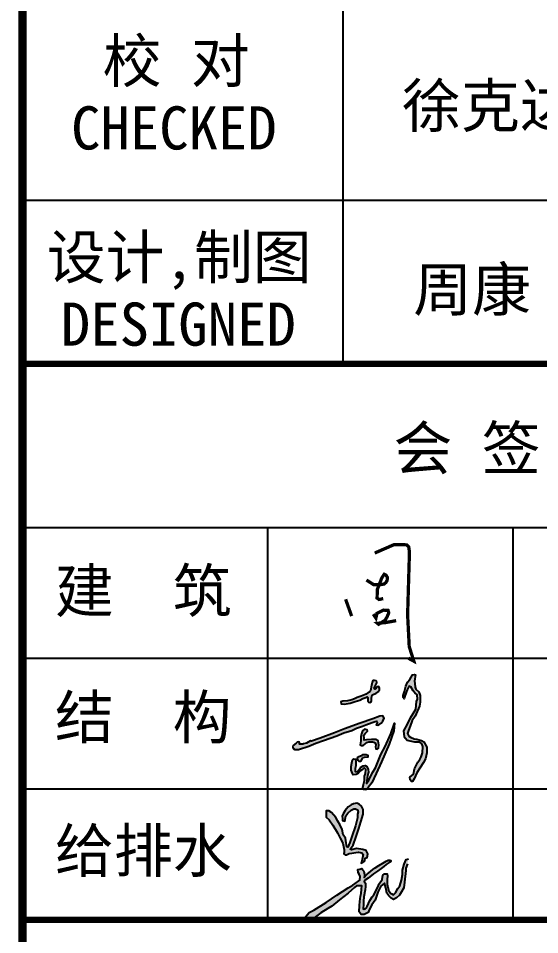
# Model space of a CAD drawing. Extents: x 4150464 to 4450492, y 75142 to 874437.
# Drawn here: x 4327479 to 4332150, y 801719 to 809932 of the extents above; entities that cross this region are included whole.
import ezdxf

# ---------------------------------------------------------------- set-up
doc = ezdxf.new("R2010")
doc.units = 0
doc.header["$LTSCALE"] = 1000
doc.header["$MEASUREMENT"] = 0
doc.layers.add('PUB_TITLE', color=4, linetype='Continuous')
doc.layers.add('图框', color=7, linetype='Continuous')
doc.styles.add('STYLE-黑体', font='simhei.ttf')

msp = doc.modelspace()

# ---------------------------------------------------------------- hatches: boundary and pattern name
msp.add_hatch(color=256).paths.add_polyline_path([(4330979.229180615, 803498.4731107941), (4330967.22834481, 803521.4573076558), (4330974.229801235, 803549.4380222652), (4330989.23026467, 803588.4115063734), (4331008.23488219, 803638.3766838391), (4331034.238630843, 803676.3504339433), (4331073.345404058, 803767.1292948155), (4331079.730657908, 803801.8584829969), (4331080.439872192, 803831.6255899081), (4331079.021443623, 803863.519149343), (4331066.9624755, 803895.4127087784), (4331039.296142544, 803919.5107104802), (4331034.331642552, 803935.8120783074), (4331030.783245839, 803968.413737826), (4331028.655602988, 803991.8025633045), (4331031.494785417, 804011.6476599579), (4331038.586928258, 804048.5033006635), (4331027.946388703, 804051.3378532678), (4331009.504492022, 804047.7941244422), (4330987.514198628, 804004.5602023075), (4330966.23311952, 803981.1713768267), (4330949.9165404, 803947.151364868), (4330937.857572278, 803896.8299850826), (4330925.798604153, 803862.1018730407), (4330925.798604153, 803844.3832289102), (4330935.729929423, 803833.7520424314), (4330937.857572278, 803848.6350578172), (4330953.464937116, 803888.3252511038), (4330963.393937092, 803913.8405291317), (4330978.292087642, 803942.8995359605), (4330986.99565835, 803947.1664308272), (4330996.861875424, 803938.8252701429), (4331017.352355002, 803903.943270091), (4331030.255404389, 803884.9859888884), (4331051.503929401, 803867.5460650031), (4331056.817223299, 803830.3891051156), (4331046.951006225, 803807.6405829), (4331039.36125074, 803738.6363375941), (4330993.373936323, 803661.8774278746), (4330964.844919759, 803604.8689144962), (4330932.548928963, 803544.634133568), (4330937.915704595, 803491.4685159167), (4330945.756591697, 803478.4106338718), (4330962.310350678, 803458.3890502667), (4331032.880659887, 803445.3322443613), (4331075.573034497, 803443.5910499361), (4331095.610081994, 803428.791973466), (4331104.32295387, 803404.4184799395), (4331100.837340061, 803346.9655207624), (4331088.641179668, 803312.1459368267), (4331077.314678756, 803288.6419643732), (4331059.888935002, 803265.1390680592), (4331028.525386594, 803204.2037200322), (4331020.682174198, 803157.1968512638), (4330986.704996757, 803130.2115660999), (4330991.060270051, 803107.5792669989), (4331001.514786185, 803092.7801905284), (4331011.971627615, 803092.7801905284), (4331024.167788008, 803114.5429685586), (4331050.306403641, 803170.2547333101), (4331075.042867755, 803209.6296176184), (4331108.301529742, 803260.8603356536), (4331128.394384262, 803294.7834950173), (4331138.788442789, 803349.4761552452), (4331138.788442789, 803400.7068732823), (4331113.252077975, 803446.5095414561), (4331092.250033993, 803459.5007028254), (4331048.241543693, 803471.4921301901), (4331025.237422667, 803473.4905220605), (4330994.231969341, 803489.4798093061)])
h = msp.add_hatch(color=256)
h.paths.add_polyline_path([(4330145.859074335, 803433.9886573106), (4330213.858647371, 803458.3253794918), (4330333.244188824, 803501.4926264905), (4330394.079863172, 803528.3088127887), (4330468.336673907, 803547.9714100324), (4330510.387865268, 803570.3200934087), (4330561.377967635, 803587.3021888984), (4330592.689695919, 803598.9232808803), (4330648.379111493, 803618.8874345678), (4330675.336313122, 803629.5368446629), (4330690.391993236, 803632.6696810881), (4330692.894888319, 803616.3800485516), (4330685.999156971, 803600.090416017), (4330699.790619668, 803596.3321291823), (4330707.95056843, 803599.464965607), (4330731.153427434, 803615.754598143), (4330744.319166363, 803633.2951314966), (4330758.110629063, 803658.3578228997), (4330746.196337674, 803680.2876778757), (4330718.613412277, 803675.9039406315), (4330656.526290385, 803653.9740856546), (4330541.137719137, 803615.129147734), (4330400.452029734, 803563.0045573707), (4330312.148358842, 803529.1297164499), (4330182.048894095, 803481.070553747), (4330107.140819796, 803453.500476331), (4330096.643984296, 803455.8068247158), (4330059.726281833, 803435.7589053446), (4330034.837799612, 803430.1466047973), (4330029.372294022, 803425.1876765518), (4329999.605720363, 803425.2826109892), (4329997.128365025, 803438.7130416529), (4329991.471311345, 803447.9049289194), (4329975.917606191, 803442.5997691965), (4329967.770427297, 803434.8263141103), (4329942.307300799, 803414.6834603027), (4329938.067703005, 803402.6658774382), (4329941.949744357, 803386.409751174), (4329956.098763497, 803376.8660480524), (4329990.411411899, 803376.8660480524), (4330082.929140838, 803407.6192213045)])
h.paths.add_polyline_path([(4330652.299462468, 803868.3918884797), (4330664.673469278, 803874.3839267767), (4330681.900027778, 803879.2646737206), (4330694.133565987, 803887.8478637133), (4330704.042987333, 803894.1247053212), (4330707.682401101, 803903.0485424111), (4330714.297195247, 803911.3022540635), (4330716.276525542, 803929.4738222049), (4330705.371054112, 803944.3394381837), (4330694.784829502, 803939.0510315984), (4330684.543391461, 803927.1618894408), (4330673.625150158, 803919.891028434), (4330667.470071435, 803932.7406837186), (4330672.692949439, 803940.2460886296), (4330678.579860833, 803951.6717273574), (4330685.756529384, 803964.7335890303), (4330689.676880353, 803975.8297494175), (4330689.676880353, 803986.9314941829), (4330686.420562772, 803994.7663774369), (4330669.091845288, 803996.7264943435), (4330657.66280907, 803995.4197497382), (4330653.742458101, 803989.2155050528), (4330649.822107128, 803978.4432386262), (4330645.569739465, 803967.9948661644), (4330643.935195737, 803952.0012056972), (4330641.649388492, 803938.9393440234), (4330636.426510491, 803918.7015557806), (4330633.808686553, 803904.3329495019), (4330624.984704399, 803892.5834168126), (4330613.555668179, 803888.3392890343), (4330594.273160147, 803875.2774273609), (4330551.532395655, 803857.1170279761), (4330514.142207892, 803843.5693253609), (4330490.913809141, 803832.9925121893), (4330467.902498231, 803823.694521728), (4330429.197013563, 803815.1895130374), (4330386.188081739, 803812.1181047773), (4330368.987062985, 803805.3665909837), (4330371.438878577, 803787.5635918328), (4330398.472699441, 803784.4921835721), (4330452.463721933, 803793.0865423218), (4330495.715281341, 803807.8181332136), (4330538.954070876, 803820.5840228177), (4330565.4898667, 803835.3100293297), (4330591.65533621, 803845.1385357617), (4330604.7444559, 803850.6447331156), (4330610.414279456, 803844.9039918589), (4330609.060672932, 803831.3730423781), (4330611.767885978, 803814.4635438118), (4330619.21272186, 803801.9489512476), (4330628.253791854, 803800.1451969412), (4330640.027614638, 803805.4503566637), (4330644.586459254, 803815.6921071159), (4330644.586459254, 803836.5497613898), (4330645.173873404, 803855.2741830205)])
h.paths.add_polyline_path([(4330577.544626689, 803461.6983441957), (4330576.21655991, 803480.9644505563), (4330575.833463723, 803506.5967485807), (4330586.930483248, 803522.663005969), (4330606.468388737, 803542.174824988), (4330603.403619247, 803555.9459027518), (4330579.664425587, 803559.3914643815), (4330563.191289582, 803545.6203866191), (4330553.243558618, 803517.6929089664), (4330546.347827269, 803493.5907306932), (4330548.173919089, 803456.4043532326), (4330545.760413117, 803436.6859122026), (4330542.874421848, 803421.2897802503), (4330553.473416329, 803414.0747630284), (4330567.430887376, 803414.0747630284), (4330584.759604861, 803427.5442843437), (4330597.759335441, 803441.494062223), (4330620.387550167, 803447.268309752), (4330652.158993864, 803448.2288228804), (4330663.71572881, 803444.8614425524), (4330677.200714561, 803437.1661687661), (4330682.9726971, 803419.8490105593), (4330678.643710195, 803401.0910826568), (4330682.9726971, 803383.2936678845), (4330692.601181242, 803381.8473138125), (4330704.643171357, 803389.5425875997), (4330709.942668598, 803420.8095236858), (4330702.714920555, 803454.9635835383), (4330681.044446297, 803467.9528482887), (4330643.501020059, 803467.4725917256), (4330597.759335441, 803465.54598109)], flags=17)
h.paths.add_polyline_path([(4330562.208009372, 803302.2029054393), (4330576.408108005, 803306.3130081296), (4330610.069492887, 803310.4231108204), (4330610.822915386, 803327.6118283183), (4330596.610046883, 803332.0960843791), (4330570.061481186, 803332.4702377482), (4330558.46643662, 803327.6118283183), (4330539.01792024, 803317.895009459), (4330522.1872278, 803313.03660003), (4330517.321906236, 803298.8411094891), (4330522.927880426, 803280.1557785105), (4330531.905101054, 803270.4389596526), (4330545.747643244, 803271.5614197617), (4330549.489215995, 803282.769267722)], flags=17)
h.paths.add_polyline_path([(4330495.625892231, 803207.6146997875), (4330504.347715401, 803233.0850508306), (4330504.347715401, 803267.2726169545), (4330500.325205447, 803290.732591683), (4330482.217525718, 803296.0935951918), (4330472.154865895, 803285.3715881738), (4330468.119586069, 803257.8908608146), (4330460.751369425, 803225.7136710081), (4330460.751369425, 803193.5420655776), (4330471.912238314, 803162.8112298409), (4330479.305994703, 803152.6532450677), (4330505.177757138, 803154.501674402), (4330523.655763181, 803162.8112298409), (4330538.430506091, 803183.1160306293), (4330553.218018872, 803193.2740154029), (4330564.302268523, 803201.5779864611), (4330577.238149741, 803212.6573937121), (4330592.945093368, 803197.8867121711), (4330590.174030957, 803163.7326523191), (4330580.941412871, 803140.6524153394), (4330579.089781305, 803100.0372293843), (4330570.776594067, 803063.1133177187), (4330564.302268523, 803039.1116582602), (4330571.696024914, 803019.7226955704), (4330591.093461803, 803017.8798506157), (4330612.35530013, 803036.341806449), (4330647.459680648, 803078.805421738), (4330684.415692733, 803161.8842229894), (4330732.8645904, 803268.0376768312), (4330801.004632032, 803425.1374171441), (4330842.940894533, 803546.6311591547), (4330850.27080156, 803613.6660405258), (4330817.784244982, 803519.4017288359), (4330764.444486006, 803406.653123796), (4330727.054298243, 803333.7993198694), (4330677.660429985, 803214.0590727539), (4330651.303412383, 803170.8471507239), (4330619.37873021, 803104.0859039072), (4330599.866364464, 803072.1823486537), (4330601.641376792, 803101.1317675989), (4330608.728656236, 803145.4438122236), (4330617.60371788, 803176.1634792024), (4330614.641107374, 803199.796569671), (4330602.816205097, 803225.7918523075), (4330587.543437144, 803235.7711369642), (4330570.099790805, 803233.0850508311), (4330543.934321296, 803215.661789428), (4330531.854021561, 803198.2329436457), (4330514.410375223, 803176.7833452355), (4330497.643532143, 803181.474223305)])
at = {"layer": '图框'}
for points in [[(4330415.677730464, 802542.3097017007), (4330409.773216931, 802583.665807521), (4330389.493579742, 802614.8959792657), (4330381.047883172, 802661.3177494952), (4330362.449911225, 802699.2967457096), (4330342.182730821, 802736.434161894), (4330322.750154641, 802770.1944684689), (4330284.732063297, 802813.239129093), (4330261.911243069, 802827.5891475487), (4330238.255818604, 802827.5891475487), (4330238.255818604, 802806.4903046247), (4330238.255818604, 802771.8830232737), (4330263.605365093, 802748.2486507716), (4330295.669115786, 802699.7391146994), (4330338.931511339, 802630.8644208536), (4330361.914269703, 802582.2523846528), (4330386.018138233, 802537.7781169256), (4330397.328894109, 802479.2775153718), (4330397.328894109, 802458.0060406453), (4330395.996018694, 802444.0498384857), (4330407.97944067, 802432.7478502658), (4330419.950405867, 802433.411403751), (4330443.244583723, 802446.7094471701), (4330465.704157338, 802448.9536605808), (4330502.414286832, 802454.5965625755), (4330525.945143492, 802459.2953844089), (4330556.999895035, 802452.7137969974), (4330569.244909384, 802438.6119367555), (4330556.999895034, 802377.4894897197), (4330550.945900152, 802359.028676508), (4330582.474009321, 802381.7783110291), (4330587.730770312, 802403.9453132232), (4330603.488596507, 802410.3596635778), (4330611.087232064, 802443.0248371684), (4330595.902417733, 802472.771454372), (4330565.532789066, 802483.2696257685), (4330509.489737639, 802491.437267852), (4330463.362282776, 802478.0205400707), (4330452.848760793, 802485.6055498254), (4330477.953636806, 802520.4032197413), (4330506.450283417, 802598.0697734086), (4330529.993596843, 802670.979735578), (4330548.828247618, 802728.6063886755), (4330568.858749216, 802797.2275295542), (4330568.858749216, 802840.2667954327), (4330552.801960311, 802870.9089401048), (4330532.347928206, 802886.952908108), (4330511.906352882, 802896.4368676743), (4330481.960254721, 802890.6051496472), (4330462.253629389, 802882.5777709018), (4330435.234874434, 802863.6098517715), (4330420.623072045, 802845.3756177952), (4330408.216119479, 802830.0545454607), (4330390.689430581, 802803.0646423227), (4330381.919857743, 802781.1781668072), (4330384.112250955, 802756.3785296511), (4330384.112250955, 802742.5194328767), (4330404.317147467, 802734.7833702955), (4330412.887411832, 802782.7750109653), (4330432.618950718, 802808.4809650793), (4330462.540135323, 802834.9745517853), (4330483.604549627, 802845.1921965047), (4330499.250264808, 802845.1921965047), (4330507.073122395, 802844.5933799441), (4330517.300138447, 802837.3806075109), (4330522.718837574, 802820.5436121724), (4330516.702213028, 802798.899900124), (4330516.702213028, 802765.231304191), (4330499.947844466, 802694.365949898), (4330468.407278522, 802598.6038530474), (4330450.220380299, 802545.735364005), (4330430.077767682, 802502.7878087657), (4330421.980860942, 802506.1271551657)], [(4330965.432784596, 802353.1699847621), (4330974.277098112, 802398.7124117557), (4330952.963548215, 802391.1597704641), (4330935.785649147, 802349.9655069499), (4330922.045821247, 802297.1024126513), (4330921.360698366, 802258.6540737273), (4330912.578668754, 802207.5011132117), (4330896.135719677, 802155.6144675263), (4330880.552288399, 802133.5607549618), (4330859.313479176, 802093.0893871132), (4330840.08021147, 802076.6192343505), (4330825.655260696, 802083.8212172966), (4330813.634468379, 802092.058991049), (4330796.992210831, 802118.1911299238), (4330790.801191373, 802148.2830107245), (4330783.713283777, 802165.9831650723), (4330784.597715127, 802213.7752002208), (4330788.135440536, 802247.411427692), (4330782.816395646, 802263.342106076), (4330760.668241513, 802265.1115820357), (4330745.607994977, 802250.9503796129), (4330737.810050948, 802212.1136191385), (4330711.501332431, 802174.5715971724), (4330700.227946888, 802145.1648488194), (4330664.900519939, 802075.610417264), (4330650.488025942, 802057.7376311207), (4330629.610463331, 802023.9719297956), (4330605.257459208, 801970.342781872), (4330597.795848233, 801958.9221092961), (4330586.372981335, 801949.9884135942), (4330576.930742399, 801947.0051202839), (4330568.970860234, 801949.9884135942), (4330571.960487339, 801990.8104397762), (4330571.960487337, 802019.057318205), (4330574.999941562, 802057.3869727766), (4330585.550833884, 802119.6531054853), (4330590.122471997, 802151.600778155), (4330588.976448272, 802181.2664742004), (4330576.856001723, 802195.7567559956), (4330590.6705703, 802211.0508546135), (4330612.868551555, 802224.6671879194), (4330661.312967416, 802263.9840805884), (4330697.138665558, 802287.6777952649), (4330728.928367102, 802312.887432971), (4330753.156803422, 802330.5282451101), (4330773.84751432, 802347.1656349311), (4330801.601219289, 802366.8294760142), (4330815.228936167, 802373.3786949636), (4330817.770119204, 802383.8444978963), (4330806.260054853, 802385.2794997431), (4330793.317460847, 802385.2794997413), (4330775.329871106, 802378.0937010255), (4330744.412144132, 802360.1292042397), (4330709.881951205, 802337.8543072375), (4330676.074251242, 802316.3023057692), (4330653.776615758, 802301.2132074106), (4330637.234012457, 802287.559110905), (4330605.593792254, 802259.5388117046), (4330578.562580528, 802231.4321966148), (4330579.546666116, 802242.6155004781), (4330579.546666114, 802259.0371005451), (4330574.065683091, 802287.3217421784), (4330563.116173822, 802301.002812406), (4330556.713389106, 802311.9541422799), (4330537.735444793, 802304.5142544163), (4330520.190111317, 802301.9145241049), (4330523.839947737, 802277.2821240039), (4330533.892568876, 802261.7776303794), (4330541.192241725, 802240.7920770715), (4330539.361095123, 802207.037165239), (4330528.71054856, 802202.0092640375), (4330496.43503263, 802177.1394951958), (4330476.155395428, 802162.4010552014), (4330433.740060894, 802139.3708940055), (4330331.233221586, 802071.1489641634), (4330237.109794878, 802005.8995381286), (4330125.397395421, 801937.2028708393), (4330084.850577816, 801917.3178452617), (4330053.148073735, 801879.0151644205), (4330063.462287243, 801848.0817035823), (4330076.741214298, 801839.984193169), (4330110.648568371, 801856.1846087445), (4330142.375985991, 801878.815558875), (4330190.297217145, 801914.7229735069), (4330251.709140706, 801952.1301268628), (4330289.15422006, 801974.5722610061), (4330356.545397705, 802029.9331216943), (4330433.827258333, 802091.3738585869), (4330489.945050408, 802140.0290527116), (4330510.062749501, 802156.9523639833), (4330540.317643835, 802156.9486373509), (4330555.579822162, 802155.8949942035), (4330553.46216963, 802125.22048104), (4330549.226864565, 802086.0870096819), (4330544.991559503, 802062.8140850379), (4330538.638601902, 802016.2736304132), (4330535.462123105, 801979.2548985975), (4330533.344470575, 801922.1353514553), (4330551.344517098, 801899.9251913135), (4330576.756347487, 801898.8678215318), (4330613.815266798, 801917.9058723329), (4330626.521181994, 801948.5803854717), (4330646.638881037, 801984.5417474969), (4330676.286016498, 802028.9674625392), (4330700.863242652, 802100.4046596754), (4330726.212789138, 802154.1848604241), (4330760.356822024, 802180.8294999558), (4330771.019825362, 802137.1320753414), (4330780.624002436, 802089.1728031277), (4330799.832356581, 802066.7900111848), (4330820.099536988, 802046.5381430318), (4330839.307891137, 802032.684441004), (4330866.401386769, 802049.623936472), (4330895.189004426, 802071.6129121217), (4330912.117767904, 802102.0608460363), (4330933.281836445, 802137.5798390638), (4330940.05832455, 802190.016748596), (4330950.247970263, 802293.9249085621), (4330950.247970263, 802316.0487528075)]]:
    msp.add_hatch(color=4, dxfattribs=at).paths.add_polyline_path(points)

# ---------------------------------------------------------------- linework, layer by layer
at = {"linetype": 'ByBlock', "lineweight": 9, "ltscale": 300, "const_width": 29.43349532535703}
for points in [[(4330672.038867364, 805139.040646527), (4330844.250110031, 805214.2449707887), (4330916.099902249, 805215.3844814696), (4330960.578345051, 805211.9661030942), (4330976.544965544, 805196.0136450641), (4330983.387802897, 805148.1563478066), (4330966.885483369, 804586.1712087858), (4330981.236639022, 804301.4519683635), (4331022.239683059, 804170.3581449664), (4330973.035931771, 804196.9865526333)], [(4330598.096321334, 804897.272683844), (4330662.44944445, 804855.903936041), (4330715.32876382, 804854.9071042994), (4330757.233226082, 804861.3865106241), (4330771.700217421, 804874.8438159772), (4330783.174021167, 804893.7837727461), (4330786.167208762, 804920.6983834528), (4330772.697946621, 804941.6320037055), (4330757.233226082, 804949.1082417727), (4330735.78213035, 804916.7110564834), (4330695.419628131, 804812.2151380396), (4330693.530161029, 804735.4427284515), (4330711.165734227, 804722.8570170016), (4330748.326347728, 804731.0377371274)], [(4330411.253029673, 804724.8301660661), (4330465.451169517, 804574.11241826)], [(4330659.495798499, 804591.8610020527), (4330682.727580791, 804557.0443446217), (4330691.66284381, 804598.1101397825), (4330748.848592758, 804627.5703824675), (4330791.737986509, 804624.8922135113), (4330797.992621399, 804603.466554529), (4330783.696266198, 804568.6498970981), (4330764.932197453, 804536.5114086247), (4330706.852905793, 804500.8020282094), (4330696.130557356, 804509.7294117291), (4330768.506204215, 804515.9785494604), (4330864.113797443, 804532.9405166833)]]:
    msp.add_lwpolyline(points, dxfattribs=at)
for points in [[(4330978.292087642, 803942.899535961), (4330963.393937091, 803913.8405291308), (4330953.464937114, 803888.3252511262), (4330937.857572278, 803848.6350578177), (4330935.729929423, 803833.7520424318), (4330925.798604153, 803844.3832289106), (4330925.798604153, 803862.1018730407), (4330937.857572278, 803896.8299850812), (4330949.9165404, 803947.151364868), (4330966.23311952, 803981.1713768267), (4330987.514198628, 804004.5602023075), (4331009.504492022, 804047.7941244426), (4331027.946388703, 804051.3378532687), (4331038.586928258, 804048.5033006631), (4331031.494785417, 804011.6476599597), (4331028.655602988, 803991.802563305), (4331030.783245839, 803968.4137378247), (4331034.331642552, 803935.8120783083), (4331039.296142544, 803919.5107104802), (4331066.9624755, 803895.4127087784), (4331079.021443623, 803863.519149343), (4331080.439872192, 803831.6255899076), (4331079.730657908, 803801.8584829965), (4331073.345404058, 803767.1292948164), (4331034.238630843, 803676.3504339433), (4331008.23488219, 803638.3766838405), (4330989.230264668, 803588.4115063734), (4330974.229801235, 803549.4380222661), (4330967.22834481, 803521.4573076563), (4330979.229180615, 803498.4731107946), (4330994.231969342, 803489.4798093061), (4331025.237422667, 803473.4905220605), (4331048.241543693, 803471.4921301901), (4331092.250033993, 803459.5007028263), (4331113.252077975, 803446.509541457), (4331138.788442789, 803400.7068732828), (4331138.788442789, 803349.4761552457), (4331128.394384262, 803294.7834950173), (4331108.301529741, 803260.8603356536), (4331075.042867755, 803209.6296176165), (4331050.306403641, 803170.2547333101), (4331024.167788008, 803114.5429685586), (4331011.971627615, 803092.7801905284), (4331001.514786185, 803092.7801905284), (4330991.060270051, 803107.5792669994), (4330986.704996757, 803130.2115661004), (4331020.682174198, 803157.1968512638), (4331028.525386594, 803204.2037200327), (4331059.888935002, 803265.1390680592), (4331077.314678756, 803288.6419643732), (4331088.641179668, 803312.1459368281), (4331100.837340061, 803346.9655207633), (4331104.32295387, 803404.4184799399), (4331095.610081994, 803428.7919734665), (4331075.573034497, 803443.5910499366), (4331032.880659887, 803445.3322443613), (4330962.310350678, 803458.3890502672), (4330945.756591697, 803478.4106338718), (4330937.915704595, 803491.4685159172), (4330932.548928963, 803544.6341335685), (4330964.844919759, 803604.8689144938), (4330993.373936323, 803661.8774278746), (4331039.36125074, 803738.6363375946), (4331046.951006225, 803807.6405829005), (4331056.817223299, 803830.3891051156), (4331051.503929401, 803867.5460650031), (4331030.255404389, 803884.9859888889), (4331017.352355002, 803903.9432700914), (4330996.861875424, 803938.8252701433), (4330986.99565835, 803947.1664308272), (4330978.292087642, 803942.899535961)], [(4330467.902498231, 803823.6945217284), (4330429.197013563, 803815.1895130374), (4330386.188081739, 803812.1181047778), (4330368.987062985, 803805.3665909842), (4330371.438878577, 803787.5635918332), (4330398.472699441, 803784.4921835721), (4330452.463721933, 803793.0865423232), (4330495.715281341, 803807.8181332131), (4330538.954070876, 803820.5840228177), (4330565.4898667, 803835.3100293302), (4330591.65533621, 803845.1385357627), (4330604.7444559, 803850.644733116), (4330604.7444559, 803850.644733116), (4330610.414279456, 803844.9039918594), (4330609.060672932, 803831.373042379), (4330611.767885978, 803814.4635438123), (4330619.21272186, 803801.9489512481), (4330628.253791854, 803800.1451969417), (4330640.027614638, 803805.4503566646), (4330644.586459254, 803815.6921071163), (4330644.586459254, 803836.5497613922), (4330645.173873404, 803855.2741830209), (4330652.299462468, 803868.3918884802), (4330664.673469278, 803874.3839267772), (4330681.900027778, 803879.2646737215), (4330694.133565987, 803887.8478637142), (4330704.042987333, 803894.1247053221), (4330707.682401101, 803903.048542412), (4330714.297195247, 803911.3022540645), (4330716.276525542, 803929.4738222053), (4330705.371054112, 803944.3394381842), (4330694.784829502, 803939.0510315988), (4330684.543391461, 803927.1618894418), (4330673.625150158, 803919.8910284345), (4330673.625150158, 803919.8910284345), (4330673.625150158, 803919.8910284345), (4330667.470071435, 803932.740683719), (4330672.692949439, 803940.24608863), (4330678.579860832, 803951.6717273579), (4330685.756529384, 803964.7335890313), (4330689.676880353, 803975.8297494184), (4330689.676880353, 803986.9314941834), (4330686.420562772, 803994.766377436), (4330669.091845288, 803996.726494344), (4330657.66280907, 803995.4197497386), (4330653.742458101, 803989.2155050528), (4330649.822107129, 803978.443238629), (4330645.569739465, 803967.9948661653), (4330643.935195737, 803952.0012056981), (4330641.649388492, 803938.9393440248), (4330636.426510491, 803918.7015557806), (4330633.808686553, 803904.3329495019), (4330624.984704399, 803892.583416813), (4330613.555668179, 803888.3392890347), (4330594.273160147, 803875.2774273613), (4330551.532395654, 803857.1170279761), (4330514.142207891, 803843.5693253609), (4330490.913809141, 803832.9925121893), (4330467.902498231, 803823.6945217284)], [(4330096.643984296, 803455.8068247163), (4330059.726281833, 803435.7589053451), (4330034.837799612, 803430.1466047973), (4330029.372294022, 803425.1876765527), (4329999.605720363, 803425.2826109896), (4329997.128365025, 803438.7130416539), (4329991.471311345, 803447.9049289194), (4329975.917606191, 803442.5997691969), (4329967.770427299, 803434.8263141108), (4329942.307300799, 803414.6834603027), (4329938.067703005, 803402.6658774382), (4329941.949744357, 803386.409751174), (4329956.098763497, 803376.8660480524), (4329990.411411899, 803376.8660480524), (4330082.929140838, 803407.619221305), (4330145.859074336, 803433.9886573115), (4330213.858647365, 803458.325379489), (4330333.244188824, 803501.4926264905), (4330394.079863172, 803528.3088127892), (4330468.336673908, 803547.9714100324), (4330510.387865268, 803570.3200934092), (4330561.377967635, 803587.3021888975), (4330592.689695913, 803598.9232808771), (4330648.379111495, 803618.8874345678), (4330675.336313122, 803629.5368446629), (4330690.391993236, 803632.6696810885), (4330692.894888319, 803616.3800485525), (4330685.999156971, 803600.0904160165), (4330699.790619668, 803596.3321291818), (4330707.95056843, 803599.4649656075), (4330731.153427434, 803615.7545981435), (4330744.319166363, 803633.2951314971), (4330758.110629063, 803658.3578229002), (4330746.196337674, 803680.2876778762), (4330718.613412278, 803675.903940632), (4330656.526290386, 803653.9740856565), (4330541.137719138, 803615.1291477336), (4330400.452029735, 803563.0045573707), (4330312.148358843, 803529.1297164503), (4330182.048894049, 803481.0705537498), (4330107.140819796, 803453.500476331), (4330096.643984296, 803455.8068247163)], [(4330460.751369425, 803193.5420655776), (4330460.751369425, 803225.7136710072), (4330468.119586069, 803257.8908608146), (4330472.154865895, 803285.3715881743), (4330482.217525718, 803296.0935951923), (4330500.325205447, 803290.732591683), (4330504.347715401, 803267.2726169555), (4330504.347715401, 803233.0850508311), (4330495.625892231, 803207.6146997879), (4330497.643532143, 803181.474223305), (4330514.410375223, 803176.783345235), (4330531.854021561, 803198.2329436471), (4330543.934321296, 803215.6617894284), (4330570.099790805, 803233.0850508311), (4330587.543437144, 803235.7711369642), (4330602.816205097, 803225.7918523084), (4330614.641107374, 803199.796569671), (4330617.60371788, 803176.1634792034), (4330608.728656236, 803145.4438122241), (4330601.641376792, 803101.1317675994), (4330599.866364464, 803072.1823486546), (4330619.37873021, 803104.0859039081), (4330651.303412384, 803170.8471507244), (4330677.660429985, 803214.0590727543), (4330727.054298243, 803333.7993198694), (4330764.444486006, 803406.6531237965), (4330817.784244982, 803519.4017288354), (4330850.27080156, 803613.6660405258), (4330842.940894533, 803546.6311591547), (4330801.004632032, 803425.1374171446), (4330732.864590399, 803268.0376768317), (4330684.415692732, 803161.8842229852), (4330647.459680648, 803078.8054217389), (4330612.35530013, 803036.341806449), (4330591.093461803, 803017.8798506157), (4330571.696024914, 803019.7226955709), (4330564.302268523, 803039.1116582602), (4330570.776594068, 803063.1133177187), (4330579.089781305, 803100.0372293843), (4330580.941412871, 803140.6524153398), (4330590.174030957, 803163.7326523196), (4330590.174030957, 803163.7326523196), (4330592.945093368, 803197.8867121711), (4330577.238149741, 803212.657393713), (4330564.302268523, 803201.5779864616), (4330553.218018872, 803193.2740154024), (4330538.430506091, 803183.1160306297), (4330523.655763181, 803162.8112298413), (4330505.177757138, 803154.501674402), (4330479.305994703, 803152.6532450682), (4330471.912238314, 803162.8112298413), (4330460.751369425, 803193.5420655776)], [(4330576.21655991, 803480.9644505554), (4330575.833463723, 803506.5967485812), (4330586.930483248, 803522.6630059704), (4330606.468388737, 803542.174824988), (4330603.403619247, 803555.9459027518), (4330579.664425587, 803559.391464382), (4330563.191289582, 803545.62038662), (4330553.243558618, 803517.6929089664), (4330546.347827269, 803493.5907306932), (4330548.173919089, 803456.4043532317), (4330545.760413117, 803436.6859122026), (4330542.874421848, 803421.2897802503), (4330553.473416329, 803414.0747630284), (4330567.430887376, 803414.0747630284), (4330584.759604861, 803427.5442843437), (4330597.759335441, 803441.4940622239), (4330620.387550167, 803447.2683097525), (4330652.158993864, 803448.2288228809), (4330663.71572881, 803444.8614425529), (4330677.200714561, 803437.1661687666), (4330682.9726971, 803419.8490105593), (4330678.643710195, 803401.0910826572), (4330682.9726971, 803383.293667885), (4330692.601181242, 803381.8473138129), (4330704.643171357, 803389.5425875997), (4330709.942668598, 803420.8095236868), (4330702.714920555, 803454.9635835383), (4330681.044446297, 803467.9528482896), (4330643.50102006, 803467.4725917261), (4330597.759335441, 803465.54598109), (4330577.544626689, 803461.6983441962), (4330576.21655991, 803480.9644505554)]]:
    msp.add_lwpolyline(points, close=True)
msp.add_lwpolyline([(4330562.208009372, 803302.2029054398), (4330549.489215995, 803282.769267723), (4330545.747643244, 803271.5614197622), (4330531.905101054, 803270.4389596516), (4330522.927880426, 803280.1557785105), (4330517.321906236, 803298.8411094896), (4330522.1872278, 803313.036600031), (4330539.01792024, 803317.8950094599), (4330558.466436621, 803327.6118283193), (4330570.061481186, 803332.4702377487), (4330596.610046883, 803332.0960843787), (4330610.822915386, 803327.6118283193), (4330610.069492887, 803310.4231108213), (4330576.408108005, 803306.3130081305), (4330562.208009372, 803302.2029054398), (4330562.208009372, 803302.2029054398)])
at = {"layer": 'PUB_TITLE', "const_width": 73.37823387552001}
msp.add_lwpolyline([(4327515.586026267, 830921.8895075452), (4335887.746026267, 830921.8895075452), (4335887.746026267, 770921.8895075452), (4327515.586026267, 770921.8895075452)], close=True, dxfattribs=at)
at = {"layer": '图框', "color": 0}
for p, q in [((4327515.586026267, 808301.1931364159), (4335871.98516742, 808301.1931364159)), ((4327515.586026267, 805369.6170051424), (4335904.132186182, 805369.6170051424)), ((4327515.586026267, 804196.9865526324), (4335904.132186182, 804196.9865526324)), ((4327515.586026267, 803024.3561001224), (4335904.132186182, 803024.3561001224)), ((4327515.586026267, 801851.7256476129), (4335904.132186182, 801851.7256476129))]:
    msp.add_line(p, q, dxfattribs=at)
for points in [[(4330388.707178026, 806835.405070778), (4330388.707178026, 815336.9758514729)], [(4329714.268125024, 801851.7256476129), (4329714.268125024, 805369.6170051424)], [(4331912.950223779, 801851.7256476129), (4331912.950223779, 805369.6170051424)]]:
    msp.add_lwpolyline(points, dxfattribs=at)
at = {"layer": '图框', "color": 0, "const_width": 59.36441666642517}
for points in [[(4327515.586026267, 806835.405070778), (4335871.98516742, 806835.405070778)], [(4327515.586026267, 801851.7256476129), (4335904.132186182, 801851.7256476129)]]:
    msp.add_lwpolyline(points, dxfattribs=at)
at = {"layer": '图框', "color": 4}
msp.add_lwpolyline([(4330404.317147466, 802734.7833702965), (4330412.887411832, 802782.7750109667), (4330432.618950722, 802808.4809650797), (4330462.540135321, 802834.9745517848), (4330483.604549628, 802845.1921965056), (4330499.250264808, 802845.1921965056), (4330507.073122395, 802844.593379945), (4330517.300138447, 802837.3806075109), (4330522.718837574, 802820.5436121728), (4330516.702213028, 802798.8999001258), (4330516.702213028, 802765.2313041929), (4330499.947844465, 802694.3659498948), (4330468.407278514, 802598.6038530483), (4330450.220380297, 802545.7353640012), (4330430.077767682, 802502.7878087666), (4330421.980860941, 802506.127155167), (4330415.677730463, 802542.3097017012), (4330409.773216932, 802583.665807521), (4330389.493579742, 802614.8959792661), (4330381.047883172, 802661.3177494956), (4330362.449911228, 802699.2967457087), (4330342.182730817, 802736.4341618936), (4330322.75015464, 802770.1944684708), (4330284.732063297, 802813.2391290939), (4330261.911243069, 802827.5891475496), (4330238.255818604, 802827.5891475496), (4330238.255818604, 802806.4903046251), (4330238.255818604, 802771.8830232737), (4330263.605365094, 802748.248650772), (4330295.669115788, 802699.7391146994), (4330338.931511341, 802630.8644208559), (4330361.914269703, 802582.2523846515), (4330386.018138233, 802537.7781169261), (4330397.328894109, 802479.2775153718), (4330397.328894109, 802458.0060406467), (4330395.996018694, 802444.0498384871), (4330407.97944067, 802432.7478502668), (4330419.950405867, 802433.4114037515), (4330443.244583721, 802446.7094471706), (4330465.70415734, 802448.9536605831), (4330502.414286825, 802454.5965625779), (4330525.945143491, 802459.2953844094), (4330556.999895035, 802452.7137969979), (4330569.244909384, 802438.6119367564), (4330556.999895035, 802377.4894897249), (4330550.945900152, 802359.028676508), (4330582.474009321, 802381.7783110295), (4330587.730770312, 802403.9453132241), (4330603.488596507, 802410.3596635782), (4330611.087232064, 802443.0248371679), (4330595.902417731, 802472.7714543724), (4330565.532789064, 802483.269625769), (4330509.489737639, 802491.4372678525), (4330463.362282776, 802478.0205400712), (4330452.848760793, 802485.6055498263), (4330477.953636808, 802520.4032197432), (4330506.450283416, 802598.0697734151), (4330529.993596861, 802670.9797356054), (4330548.828247619, 802728.6063886681), (4330568.858749216, 802797.2275295542), (4330568.858749216, 802840.2667954336), (4330552.801960311, 802870.9089401057), (4330532.347928206, 802886.952908109), (4330511.906352882, 802896.4368676753), (4330481.960254722, 802890.6051496482), (4330462.25362939, 802882.5777709028), (4330435.234874437, 802863.609851771), (4330420.623071964, 802845.3756177933), (4330408.216119481, 802830.0545454579), (4330390.689430582, 802803.0646423236), (4330381.919857743, 802781.1781668081), (4330384.112250955, 802756.3785296492), (4330384.112250955, 802742.5194328772), (4330404.317147466, 802734.7833702965), (4330404.317147466, 802734.7833702965)], close=True, dxfattribs=at)
msp.add_lwpolyline([(4330965.432784596, 802353.169984763), (4330950.247970263, 802316.0487528099), (4330950.247970263, 802293.9249085672), (4330940.058324548, 802190.0167486132), (4330933.281836445, 802137.579839068), (4330912.117767904, 802102.0608460191), (4330895.189004428, 802071.6129121231), (4330866.401386769, 802049.6239364743), (4330839.307891137, 802032.684441004), (4330820.099536993, 802046.5381430318), (4330799.83235658, 802066.7900111834), (4330780.624002435, 802089.1728031281), (4330771.019825364, 802137.1320753349), (4330760.356822024, 802180.8294999558), (4330726.212789138, 802154.1848604251), (4330700.863242651, 802100.4046596792), (4330676.286016498, 802028.9674625397), (4330646.638881046, 801984.5417475086), (4330626.52118199, 801948.580385468), (4330613.815266797, 801917.9058723338), (4330576.756347486, 801898.8678215328), (4330551.344517098, 801899.9251913144), (4330533.344470575, 801922.1353514572), (4330535.462123106, 801979.2548986035), (4330538.638601905, 802016.2736304244), (4330544.991559502, 802062.814085017), (4330549.226864566, 802086.0870096856), (4330553.46216963, 802125.2204810684), (4330555.579822162, 802155.8949942035), (4330540.317643833, 802156.9486373514), (4330510.0627495, 802156.9523639837), (4330489.945050444, 802140.0290527446), (4330433.827258343, 802091.3738585906), (4330356.545397695, 802029.9331216756), (4330289.154220053, 801974.5722610024), (4330251.709140575, 801952.1301268754), (4330190.297217142, 801914.7229735027), (4330142.375986014, 801878.8155589015), (4330110.64856837, 801856.1846087435), (4330076.741214298, 801839.98419317), (4330063.462287243, 801848.0817035837), (4330053.148073733, 801879.0151644209), (4330084.850577816, 801917.3178452612), (4330125.397395419, 801937.202870836), (4330237.109794882, 802005.8995381347), (4330331.233221549, 802071.1489641569), (4330433.740060885, 802139.3708940041), (4330476.155395426, 802162.4010552014), (4330496.435032618, 802177.1394952107), (4330528.710548564, 802202.0092640375), (4330539.361095122, 802207.0371652404), (4330541.192241725, 802240.7920770738), (4330533.892568877, 802261.777630379), (4330523.839947739, 802277.2821240043), (4330520.190111316, 802301.9145241054), (4330537.735444793, 802304.5142544154), (4330556.713389106, 802311.9541422818), (4330563.116173821, 802301.0028124074), (4330574.065683091, 802287.3217421798), (4330579.546666115, 802259.0371005391), (4330579.546666115, 802242.615500472), (4330578.562580527, 802231.4321966157), (4330605.593792261, 802259.5388117107), (4330637.234012446, 802287.5591109055), (4330653.776615758, 802301.2132074144), (4330676.074251244, 802316.3023057678), (4330709.881951081, 802337.8543071696), (4330744.412144134, 802360.1292042392), (4330775.329871104, 802378.0937010273), (4330793.317460848, 802385.2794997431), (4330806.260054856, 802385.2794997431), (4330817.770119204, 802383.8444978972), (4330815.228936167, 802373.3786949636), (4330801.601219284, 802366.8294760147), (4330773.847514332, 802347.1656349353), (4330753.156803414, 802330.5282451166), (4330728.928367092, 802312.8874329557), (4330697.13866555, 802287.6777952691), (4330661.312967418, 802263.9840805861), (4330612.868551548, 802224.6671879152), (4330590.670570298, 802211.0508546131), (4330576.856001723, 802195.7567559965), (4330588.976448272, 802181.2664742013), (4330590.122471997, 802151.6007781546), (4330585.550833884, 802119.6531054867), (4330574.999941561, 802057.3869727738), (4330571.960487337, 802019.0573182143), (4330571.960487337, 801990.8104397808), (4330568.970860234, 801949.9884135951), (4330576.930742399, 801947.0051202844), (4330586.372981336, 801949.9884135951), (4330597.795848231, 801958.9221092956), (4330605.25745921, 801970.3427818785), (4330629.610463331, 802023.9719297988), (4330650.488025944, 802057.7376311203), (4330664.900519941, 802075.6104172645), (4330700.22794689, 802145.164848825), (4330711.50133243, 802174.5715971701), (4330737.810050947, 802212.1136191385), (4330745.607994977, 802250.9503796133), (4330760.668241514, 802265.1115820352), (4330782.816395646, 802263.3421060769), (4330788.135440535, 802247.411427693), (4330784.597715128, 802213.7752002226), (4330783.713283776, 802165.9831650718), (4330790.801191371, 802148.2830107291), (4330796.992210831, 802118.1911299224), (4330813.634468378, 802092.0589910499), (4330825.655260693, 802083.8212172985), (4330840.08021147, 802076.619234351), (4330859.313479176, 802093.0893871118), (4330880.552288396, 802133.5607549525), (4330896.135719677, 802155.6144675268), (4330912.578668751, 802207.5011132066), (4330921.360698367, 802258.6540737324), (4330922.045821247, 802297.1024126536), (4330935.785649147, 802349.9655069564), (4330952.963548215, 802391.1597704641), (4330974.277098114, 802398.7124117562)], dxfattribs=at)

# ---------------------------------------------------------------- texts
at = {"layer": '图框', "color": 0, "style": 'STYLE-黑体'}
for s, height, p in [('校 对', 386.9680493228154, (4328233.671639528, 809357.5935266828)), ('CHECKED  ', 386.9680493228154, (4327951.321694359, 808756.5938487845)), ('设计,制图', 386.9680493224123, (4327732.934675836, 807598.6478479188)), ('DESIGNED ', 386.9680493224123, (4327859.470013186, 806997.6481700209)), ('会 签 栏', 386.9680493228154, (4330839.87625182, 805886.1265932922)), ('建  筑', 386.9680493224123, (4327807.001946201, 804607.3047428201)), ('结  构', 386.9680493228154, (4327807.001946201, 803474.9362406475)), ('给排水', 386.9680493228154, (4327807.001946201, 802278.7607933711))]:
    msp.add_text(s, height=height, dxfattribs=at).set_placement(p)
at = {"layer": '图框', "color": 4, "style": 'STYLE-黑体'}
for s, height, p in [('徐克达', 386.9680493224123, (4330917.211273332, 808955.8277344522)), ('周康', 386.9680493228154, (4331017.228235489, 807309.5702936784))]:
    msp.add_text(s, height=height, dxfattribs=at).set_placement(p)

doc.saveas('drawing.dxf')
